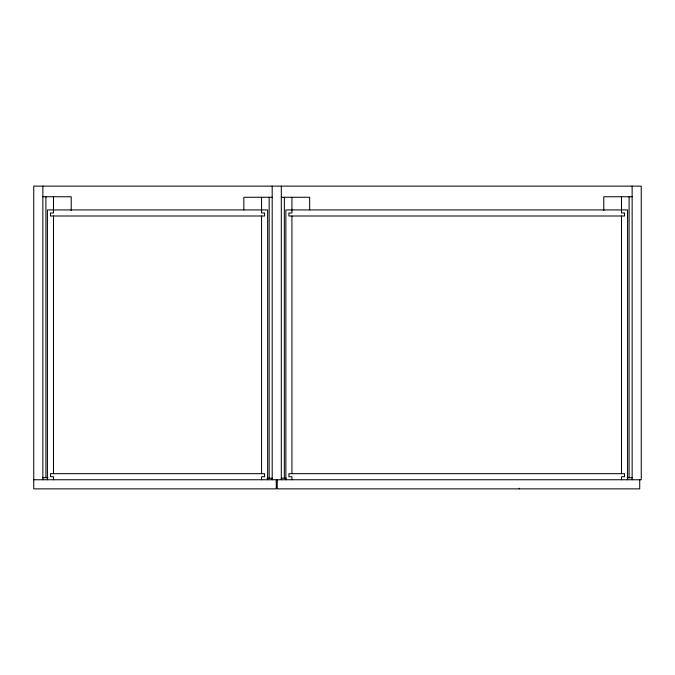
<?xml version="1.0" encoding="UTF-8"?>
<svg xmlns="http://www.w3.org/2000/svg" width="675" height="675" viewBox="0 0 675 675"><rect width="100%" height="100%" fill="white"/><g stroke="black" fill="none" stroke-linecap="round" stroke-linejoin="round"><path stroke-width="1.01" d="M42.862 196.762L71.213 196.762L71.213 210.44M632.138 196.762L603.788 196.762L603.788 210.44M272.194 197.269L243.844 197.269L243.844 209.9M281.306 197.269L309.656 197.269L309.656 209.9M42.862 477.731L48.111 477.731M627.202 477.731L632.138 477.731M266.946 478.237L272.194 478.237M281.306 478.237L286.242 478.237M33.75 479.756L641.25 479.756L641.25 186.131L33.75 186.131L33.75 488.869L276.244 488.869L276.244 479.756M639.731 479.756L639.731 488.869L277.256 488.869L277.256 479.756M632.138 186.131L632.138 479.756M629.1 196.762L629.1 477.731M627.581 479.756L627.581 209.925L285.863 209.925L285.863 479.756M621.506 196.762L621.506 212.963L624.544 212.963L624.544 216L288.9 216L288.9 212.963L291.938 212.963L291.938 197.269M621.506 216L621.506 473.681M621.506 479.756L621.506 476.719L624.544 476.719L624.544 473.681L288.9 473.681L288.9 476.719L291.938 476.719L291.938 479.756M519.244 488.236L519.244 488.869M291.938 216L291.938 473.681M284.344 197.269L284.344 478.237M281.306 186.131L281.306 479.756M272.194 186.131L272.194 479.756M269.156 197.269L269.156 478.237M267.637 479.756L267.637 209.925L47.419 209.925L47.419 479.756M261.562 197.269L261.562 212.963L264.6 212.963L264.6 216L50.456 216L50.456 212.963L53.494 212.963L53.494 196.762M261.562 216L261.562 473.681M261.562 479.756L261.562 476.719L264.6 476.719L264.6 473.681L50.456 473.681L50.456 476.719L53.494 476.719L53.494 479.756M53.494 216L53.494 473.681M45.9 196.762L45.9 477.731M42.862 186.131L42.862 479.756"/></g></svg>
